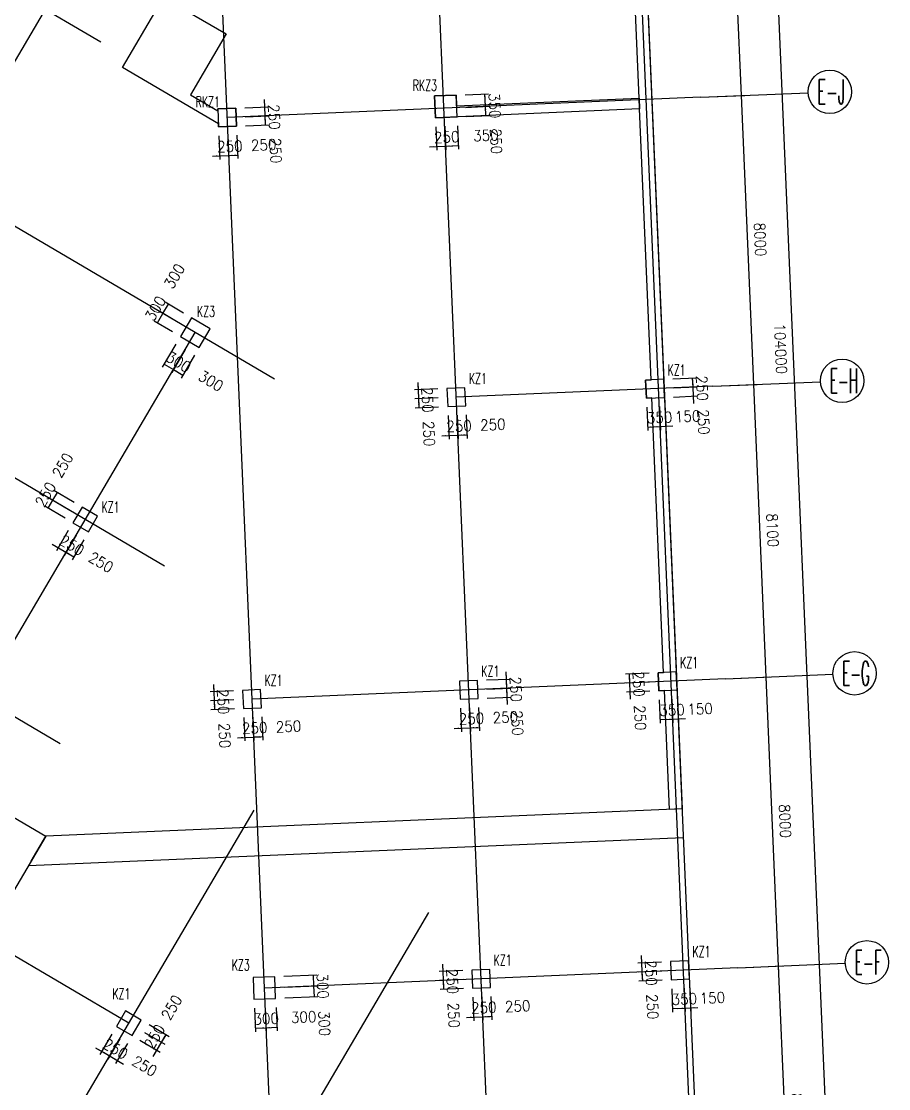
# Model space of a CAD drawing. Extents: x 387171 to 699106, y 11966 to 245688.
# Drawn here: x 643018 to 666996, y 117305 to 146827 of the extents above; entities that cross this region are included whole.
import ezdxf

# ---------------------------------------------------------------- set-up
doc = ezdxf.new("R2010")
doc.units = 0
doc.header["$LTSCALE"] = 100
doc.header["$MEASUREMENT"] = 0
for name, color, linetype in [('COLU', 7, 'Continuous'), ('DIM', 3, 'Continuous'), ('DOTE', 253, 'Continuous'), ('L-AXIS', 3, 'Continuous'), ('NUM', 7, 'Continuous')]:
    doc.layers.add(name, color=color, linetype=linetype)
doc.styles.get("Standard").update_dxf_attribs({"font": 'standard'})
doc.dimstyles.get("Standard").update_dxf_attribs({"dimtxt": 300, "dimasz": 100, "dimexe": 100, "dimexo": 250, "dimgap": 100, "dimtad": 0, "dimtoh": 1, "dimdec": 0, "dimdsep": 46, "dimcen": 0.09, "dimclrt": 7, "dimadec": 0, "dimazin": 0, "dimtfac": 1, "dimtdec": 4, "dimtofl": 0, "dimtmove": 0, "dimatfit": 3, "dimfxl": 1, "dimtolj": 1, "dimtzin": 0, "dimarcsym": 0})

# ---------------------------------------------------------------- blocks, each defined once
blk = doc.blocks.new('*D4546')
at = {"layer": 'L-AXIS', "color": 0, "linetype": 'ByBlock', "lineweight": -2}
for p, q in [((660161, 188896), (662275, 188986)), ((666609, 85077), (662175, 188982)), ((664596, 84991), (666709, 85081))]:
    blk.add_line(p, q, dxfattribs=at)
for points in [[(662175, 188982), (662196, 188883), (662162, 188881)], [(666609, 85077), (666589, 85176), (666622, 85177)]]:
    blk.add_solid(points, dxfattribs=at)
at = {"layer": 'L-AXIS', "color": 7, "linetype": 'Continuous', "lineweight": -2, "insert": (664010, 137770), "char_height": 300, "width": 1121.67, "attachment_point": 5, "rotation": 272.444}
blk.add_mtext('104000', dxfattribs=at)
blk = doc.blocks.new('*D86')
at = {"layer": 'L-AXIS', "color": 0, "linetype": 'ByBlock', "lineweight": -2}
for p, q in [((662046, 144736), (663024, 144778)), ((663265, 136781), (662924, 144774)), ((662387, 136743), (663365, 136785))]:
    blk.add_line(p, q, dxfattribs=at)
for points in [[(662924, 144774), (662945, 144674), (662911, 144673)], [(663265, 136781), (663244, 136880), (663277, 136882)]]:
    blk.add_solid(points, dxfattribs=at)
at = {"layer": 'L-AXIS', "color": 7, "linetype": 'Continuous', "lineweight": -2, "insert": (663444, 140792), "char_height": 300, "width": 780, "attachment_point": 5, "rotation": 272.444}
blk.add_mtext('8000', dxfattribs=at)
blk = doc.blocks.new('_AXISO')
blk.add_circle((0, 0), 0.5)
blk = doc.blocks.new('*D4004')
at = {"layer": 'L-AXIS', "color": 0, "linetype": 'ByBlock', "lineweight": -2}
for p, q in [((662732, 128651), (663710, 128693)), ((663952, 120696), (663610, 128688)), ((663073, 120658), (664051, 120700))]:
    blk.add_line(p, q, dxfattribs=at)
for points in [[(663610, 128688), (663631, 128589), (663598, 128588)], [(663952, 120696), (663931, 120795), (663964, 120796)]]:
    blk.add_solid(points, dxfattribs=at)
at = {"layer": 'L-AXIS', "color": 7, "linetype": 'Continuous', "lineweight": -2, "insert": (664131, 124707), "char_height": 300, "width": 780, "attachment_point": 5, "rotation": 272.444}
blk.add_mtext('8000', dxfattribs=at)
blk = doc.blocks.new('*D3080')
at = {"layer": 'L-AXIS', "color": 0, "linetype": 'ByBlock', "lineweight": -2}
for p, q in [((663073, 120658), (664051, 120700)), ((664293, 112703), (663952, 120696)), ((663415, 112665), (664393, 112707))]:
    blk.add_line(p, q, dxfattribs=at)
for points in [[(663952, 120696), (663972, 120596), (663939, 120595)], [(664293, 112703), (664272, 112802), (664305, 112804)]]:
    blk.add_solid(points, dxfattribs=at)
at = {"layer": 'L-AXIS', "color": 7, "linetype": 'Continuous', "lineweight": -2, "insert": (664472, 116714), "char_height": 300, "width": 780, "attachment_point": 5, "rotation": 272.444}
blk.add_mtext('8000', dxfattribs=at)
blk = doc.blocks.new('*D2912')
at = {"layer": 'L-AXIS', "color": 0, "linetype": 'ByBlock', "lineweight": -2}
for p, q in [((662387, 136743), (663365, 136785)), ((663610, 128688), (663265, 136781)), ((662732, 128651), (663710, 128693))]:
    blk.add_line(p, q, dxfattribs=at)
for points in [[(663265, 136781), (663286, 136682), (663253, 136680)], [(663610, 128688), (663589, 128788), (663623, 128789)]]:
    blk.add_solid(points, dxfattribs=at)
at = {"layer": 'L-AXIS', "color": 7, "linetype": 'Continuous', "lineweight": -2, "insert": (663787, 132750), "char_height": 300, "width": 775, "attachment_point": 5, "rotation": 272.444}
blk.add_mtext('8100', dxfattribs=at)
blk = doc.blocks.new('*D443')
at = {"layer": 'L-AXIS', "color": 0, "linetype": 'ByBlock', "lineweight": -2}
for p, q in [((661700, 152829), (662678, 152871)), ((662924, 144774), (662578, 152866)), ((662046, 144736), (663024, 144778))]:
    blk.add_line(p, q, dxfattribs=at)
for points in [[(662578, 152866), (662599, 152767), (662566, 152766)], [(662924, 144774), (662903, 144873), (662936, 144874)]]:
    blk.add_solid(points, dxfattribs=at)
at = {"layer": 'L-AXIS', "color": 7, "linetype": 'Continuous', "lineweight": -2, "insert": (663101, 148835), "char_height": 300, "width": 775, "attachment_point": 5, "rotation": 272.444}
blk.add_mtext('8100', dxfattribs=at)
blk = doc.blocks.new('*D3677')
at = {"layer": 'DIM', "color": 0, "linetype": 'ByBlock', "lineweight": -2}
for p, q in [((648479, 143657), (648507, 143007)), ((648729, 143667), (648757, 143018)), ((648303, 143099), (648952, 143126))]:
    blk.add_line(p, q, dxfattribs=at)
for points in [[(648503, 143107), (648404, 143086), (648402, 143120)], [(648753, 143118), (648852, 143139), (648853, 143106)]]:
    blk.add_solid(points, dxfattribs=at)
at = {"layer": 'DIM', "color": 7, "linetype": 'Continuous', "lineweight": -2, "insert": (648782, 143369), "char_height": 300, "width": 566.67, "attachment_point": 5, "rotation": 2.444}
blk.add_mtext('250', dxfattribs=at)
blk = doc.blocks.new('*D3412')
at = {"layer": 'DIM', "color": 0, "linetype": 'ByBlock', "lineweight": -2}
for p, q in [((648729, 143667), (648757, 143018)), ((648979, 143678), (649007, 143029)), ((648753, 143118), (649002, 143129))]:
    blk.add_line(p, q, dxfattribs=at)
for points in [[(648753, 143118), (648852, 143139), (648853, 143106)], [(649002, 143129), (648903, 143108), (648902, 143141)]]:
    blk.add_solid(points, dxfattribs=at)
at = {"layer": 'DIM', "color": 7, "linetype": 'Continuous', "lineweight": -2, "insert": (649717, 143409), "char_height": 300, "width": 566.67, "attachment_point": 5, "rotation": 2.444}
blk.add_mtext('250', dxfattribs=at)
blk = doc.blocks.new('*D4197')
at = {"layer": 'DIM', "color": 0, "linetype": 'ByBlock', "lineweight": -2}
for p, q in [((649207, 144188), (649857, 144216)), ((649768, 143962), (649757, 144212)), ((649218, 143938), (649867, 143966))]:
    blk.add_line(p, q, dxfattribs=at)
for points in [[(649757, 144212), (649778, 144113), (649745, 144111)], [(649768, 143962), (649747, 144061), (649780, 144063)]]:
    blk.add_solid(points, dxfattribs=at)
at = {"layer": 'DIM', "color": 7, "linetype": 'Continuous', "lineweight": -2, "insert": (650048, 143247), "char_height": 300, "width": 566.67, "attachment_point": 5, "rotation": 272.444}
blk.add_mtext('250', dxfattribs=at)
blk = doc.blocks.new('*D3801')
at = {"layer": 'DIM', "color": 0, "linetype": 'ByBlock', "lineweight": -2}
for p, q in [((649765, 144012), (649738, 144661)), ((649197, 144438), (649846, 144466)), ((649207, 144188), (649857, 144216))]:
    blk.add_line(p, q, dxfattribs=at)
for points in [[(649746, 144461), (649725, 144561), (649759, 144562)], [(649757, 144212), (649778, 144113), (649745, 144111)]]:
    blk.add_solid(points, dxfattribs=at)
at = {"layer": 'DIM', "color": 7, "linetype": 'Continuous', "lineweight": -2, "insert": (650008, 144182), "char_height": 300, "width": 566.67, "attachment_point": 5, "rotation": 272.444}
blk.add_mtext('250', dxfattribs=at)
blk = doc.blocks.new('*D392')
at = {"layer": 'DIM', "color": 0, "linetype": 'ByBlock', "lineweight": -2}
for p, q in [((648326, 128486), (648354, 127837)), ((648884, 128310), (648235, 128282)), ((648895, 128060), (648245, 128033))]:
    blk.add_line(p, q, dxfattribs=at)
for points in [[(648335, 128287), (648314, 128386), (648347, 128387)], [(648345, 128037), (648366, 127938), (648333, 127936)]]:
    blk.add_solid(points, dxfattribs=at)
at = {"layer": 'DIM', "color": 7, "linetype": 'Continuous', "lineweight": -2, "insert": (648597, 128007), "char_height": 300, "width": 566.67, "attachment_point": 5, "rotation": 272.444}
blk.add_mtext('250', dxfattribs=at)
blk = doc.blocks.new('*D1298')
at = {"layer": 'DIM', "color": 0, "linetype": 'ByBlock', "lineweight": -2}
for p, q in [((648895, 128060), (648245, 128033)), ((648345, 128037), (648356, 127787)), ((648906, 127810), (648256, 127783))]:
    blk.add_line(p, q, dxfattribs=at)
for points in [[(648345, 128037), (648366, 127938), (648333, 127936)], [(648356, 127787), (648335, 127886), (648368, 127888)]]:
    blk.add_solid(points, dxfattribs=at)
at = {"layer": 'DIM', "color": 7, "linetype": 'Continuous', "lineweight": -2, "insert": (648637, 127072), "char_height": 300, "width": 566.67, "attachment_point": 5, "rotation": 272.444}
blk.add_mtext('250', dxfattribs=at)
blk = doc.blocks.new('*D901')
at = {"layer": 'DIM', "color": 0, "linetype": 'ByBlock', "lineweight": -2}
for p, q in [((649166, 127571), (649194, 126922)), ((649416, 127582), (649443, 126933)), ((648990, 127013), (649639, 127041))]:
    blk.add_line(p, q, dxfattribs=at)
for points in [[(649189, 127022), (649090, 127001), (649089, 127034)], [(649439, 127033), (649538, 127053), (649540, 127020)]]:
    blk.add_solid(points, dxfattribs=at)
at = {"layer": 'DIM', "color": 7, "linetype": 'Continuous', "lineweight": -2, "insert": (649469, 127284), "char_height": 300, "width": 566.67, "attachment_point": 5, "rotation": 2.444}
blk.add_mtext('250', dxfattribs=at)
blk = doc.blocks.new('*D1686')
at = {"layer": 'DIM', "color": 0, "linetype": 'ByBlock', "lineweight": -2}
for p, q in [((649416, 127582), (649443, 126933)), ((649665, 127593), (649693, 126943)), ((649439, 127033), (649689, 127043))]:
    blk.add_line(p, q, dxfattribs=at)
for points in [[(649439, 127033), (649538, 127053), (649540, 127020)], [(649689, 127043), (649590, 127022), (649588, 127056)]]:
    blk.add_solid(points, dxfattribs=at)
at = {"layer": 'DIM', "color": 7, "linetype": 'Continuous', "lineweight": -2, "insert": (650404, 127324), "char_height": 300, "width": 566.67, "attachment_point": 5, "rotation": 2.444}
blk.add_mtext('250', dxfattribs=at)
blk = doc.blocks.new('*D4201')
at = {"layer": 'DIM', "color": 0, "linetype": 'ByBlock', "lineweight": -2}
for p, q in [((645520, 118811), (645191, 118250)), ((645736, 118684), (645406, 118123)), ((645069, 118438), (645629, 118108))]:
    blk.add_line(p, q, dxfattribs=at)
for points in [[(645242, 118336), (645147, 118373), (645164, 118401)], [(645457, 118210), (645552, 118173), (645535, 118145)]]:
    blk.add_solid(points, dxfattribs=at)
at = {"layer": 'DIM', "color": 7, "linetype": 'Continuous', "lineweight": -2, "insert": (645618, 118405), "char_height": 300, "width": 566.67, "attachment_point": 5, "rotation": 329.5454}
blk.add_mtext('250', dxfattribs=at)
blk = doc.blocks.new('*D3953')
at = {"layer": 'DIM', "color": 0, "linetype": 'ByBlock', "lineweight": -2}
for p, q in [((645736, 118684), (645406, 118123)), ((645951, 118557), (645622, 117997)), ((645285, 118311), (645845, 117982))]:
    blk.add_line(p, q, dxfattribs=at)
for points in [[(645457, 118210), (645362, 118246), (645379, 118275)], [(645673, 118083), (645767, 118047), (645750, 118018)]]:
    blk.add_solid(points, dxfattribs=at)
at = {"layer": 'DIM', "color": 7, "linetype": 'Continuous', "lineweight": -2, "insert": (646425, 117930), "char_height": 300, "width": 566.67, "attachment_point": 5, "rotation": 329.5454}
blk.add_mtext('250', dxfattribs=at)
blk = doc.blocks.new('*D54')
at = {"layer": 'DIM', "color": 0, "linetype": 'ByBlock', "lineweight": -2}
for p, q in [((646420, 118861), (646981, 118532)), ((646666, 118195), (646996, 118755)), ((646294, 118646), (646854, 118316))]:
    blk.add_line(p, q, dxfattribs=at)
for points in [[(646894, 118583), (646931, 118677), (646959, 118660)], [(646768, 118367), (646731, 118272), (646703, 118289)]]:
    blk.add_solid(points, dxfattribs=at)
at = {"layer": 'DIM', "color": 7, "linetype": 'Continuous', "lineweight": -2, "insert": (646699, 118744), "char_height": 300, "width": 566.67, "attachment_point": 5, "rotation": 59.5454}
blk.add_mtext('250', dxfattribs=at)
blk = doc.blocks.new('*D4467')
at = {"layer": 'DIM', "color": 0, "linetype": 'ByBlock', "lineweight": -2}
for p, q in [((646547, 119077), (647107, 118747)), ((646420, 118861), (646981, 118532)), ((646894, 118583), (647021, 118798))]:
    blk.add_line(p, q, dxfattribs=at)
for points in [[(646894, 118583), (646931, 118677), (646959, 118660)], [(647021, 118798), (646985, 118703), (646956, 118720)]]:
    blk.add_solid(points, dxfattribs=at)
at = {"layer": 'DIM', "color": 7, "linetype": 'Continuous', "lineweight": -2, "insert": (647174, 119551), "char_height": 300, "width": 566.67, "attachment_point": 5, "rotation": 59.5454}
blk.add_mtext('250', dxfattribs=at)
blk = doc.blocks.new('*D1573')
at = {"layer": 'DIM', "color": 0, "linetype": 'ByBlock', "lineweight": -2}
for p, q in [((644007, 133795), (643880, 133580)), ((644481, 133516), (643920, 133846)), ((644354, 133301), (643794, 133630))]:
    blk.add_line(p, q, dxfattribs=at)
for points in [[(644007, 133795), (643970, 133701), (643942, 133717)], [(643880, 133580), (643916, 133674), (643945, 133657)]]:
    blk.add_solid(points, dxfattribs=at)
at = {"layer": 'DIM', "color": 7, "linetype": 'Continuous', "lineweight": -2, "insert": (644159, 134548), "char_height": 300, "width": 566.67, "attachment_point": 5, "rotation": 59.5454}
blk.add_mtext('250', dxfattribs=at)
blk = doc.blocks.new('*D1316')
at = {"layer": 'DIM', "color": 0, "linetype": 'ByBlock', "lineweight": -2}
for p, q in [((643880, 133580), (643753, 133364)), ((644354, 133301), (643794, 133630)), ((644227, 133085), (643667, 133415))]:
    blk.add_line(p, q, dxfattribs=at)
for points in [[(643753, 133364), (643789, 133459), (643818, 133442)], [(643880, 133580), (643844, 133485), (643815, 133502)]]:
    blk.add_solid(points, dxfattribs=at)
at = {"layer": 'DIM', "color": 7, "linetype": 'Continuous', "lineweight": -2, "insert": (643685, 133741), "char_height": 300, "width": 566.67, "attachment_point": 5, "rotation": 59.5454}
blk.add_mtext('250', dxfattribs=at)
blk = doc.blocks.new('*D2101')
at = {"layer": 'DIM', "color": 0, "linetype": 'ByBlock', "lineweight": -2}
for p, q in [((644316, 132743), (643987, 132183)), ((644532, 132616), (644202, 132056)), ((643865, 132370), (644425, 132041))]:
    blk.add_line(p, q, dxfattribs=at)
for points in [[(644037, 132269), (643943, 132305), (643960, 132334)], [(644253, 132142), (644347, 132106), (644331, 132077)]]:
    blk.add_solid(points, dxfattribs=at)
at = {"layer": 'DIM', "color": 7, "linetype": 'Continuous', "lineweight": -2, "insert": (644414, 132337), "char_height": 300, "width": 566.67, "attachment_point": 5, "rotation": 329.5454}
blk.add_mtext('250', dxfattribs=at)
blk = doc.blocks.new('*D1699')
at = {"layer": 'DIM', "color": 0, "linetype": 'ByBlock', "lineweight": -2}
for p, q in [((644532, 132616), (644202, 132056)), ((644747, 132490), (644418, 131929)), ((644253, 132142), (644468, 132016))]:
    blk.add_line(p, q, dxfattribs=at)
for points in [[(644253, 132142), (644347, 132106), (644331, 132077)], [(644468, 132016), (644374, 132052), (644391, 132081)]]:
    blk.add_solid(points, dxfattribs=at)
at = {"layer": 'DIM', "color": 7, "linetype": 'Continuous', "lineweight": -2, "insert": (645221, 131863), "char_height": 300, "width": 566.67, "attachment_point": 5, "rotation": 329.5454}
blk.add_mtext('250', dxfattribs=at)
blk = doc.blocks.new('*D3871')
at = {"layer": 'DIM', "color": 0, "linetype": 'ByBlock', "lineweight": -2}
for p, q in [((654474, 143913), (654502, 143263)), ((654724, 143923), (654751, 143274)), ((654298, 143355), (654947, 143382))]:
    blk.add_line(p, q, dxfattribs=at)
for points in [[(654497, 143363), (654398, 143342), (654397, 143375)], [(654747, 143374), (654846, 143395), (654848, 143361)]]:
    blk.add_solid(points, dxfattribs=at)
at = {"layer": 'DIM', "color": 7, "linetype": 'Continuous', "lineweight": -2, "insert": (654777, 143625), "char_height": 300, "width": 566.67, "attachment_point": 5, "rotation": 2.444}
blk.add_mtext('250', dxfattribs=at)
blk = doc.blocks.new('*D3616')
at = {"layer": 'DIM', "color": 0, "linetype": 'ByBlock', "lineweight": -2}
for p, q in [((654724, 143923), (654751, 143274)), ((655073, 143938), (655101, 143289)), ((654747, 143374), (655097, 143389))]:
    blk.add_line(p, q, dxfattribs=at)
for points in [[(654747, 143374), (654846, 143395), (654848, 143361)], [(655097, 143389), (654998, 143368), (654996, 143401)]]:
    blk.add_solid(points, dxfattribs=at)
at = {"layer": 'DIM', "color": 7, "linetype": 'Continuous', "lineweight": -2, "insert": (655862, 143672), "char_height": 300, "width": 566.67, "attachment_point": 5, "rotation": 2.444}
blk.add_mtext('350', dxfattribs=at)
blk = doc.blocks.new('*D4377')
at = {"layer": 'DIM', "color": 0, "linetype": 'ByBlock', "lineweight": -2}
for p, q in [((655302, 144448), (655951, 144476)), ((655862, 144222), (655851, 144472)), ((655313, 144199), (655962, 144226))]:
    blk.add_line(p, q, dxfattribs=at)
for points in [[(655851, 144472), (655872, 144373), (655839, 144371)], [(655862, 144222), (655841, 144321), (655874, 144323)]]:
    blk.add_solid(points, dxfattribs=at)
at = {"layer": 'DIM', "color": 7, "linetype": 'Continuous', "lineweight": -2, "insert": (656143, 143507), "char_height": 300, "width": 566.67, "attachment_point": 5, "rotation": 272.444}
blk.add_mtext('250', dxfattribs=at)
blk = doc.blocks.new('*D4000')
at = {"layer": 'DIM', "color": 0, "linetype": 'ByBlock', "lineweight": -2}
for p, q in [((655287, 144798), (655936, 144826)), ((655851, 144472), (655836, 144822)), ((655302, 144448), (655951, 144476))]:
    blk.add_line(p, q, dxfattribs=at)
for points in [[(655836, 144822), (655857, 144722), (655824, 144721)], [(655851, 144472), (655830, 144571), (655864, 144572)]]:
    blk.add_solid(points, dxfattribs=at)
at = {"layer": 'DIM', "color": 7, "linetype": 'Continuous', "lineweight": -2, "insert": (656101, 144492), "char_height": 300, "width": 566.67, "attachment_point": 5, "rotation": 272.444}
blk.add_mtext('350', dxfattribs=at)
blk = doc.blocks.new('*D260')
at = {"layer": 'DIM', "color": 0, "linetype": 'ByBlock', "lineweight": -2}
for p, q in [((660310, 136154), (660338, 135505)), ((660660, 136169), (660687, 135520)), ((660334, 135605), (660683, 135620))]:
    blk.add_line(p, q, dxfattribs=at)
for points in [[(660334, 135605), (660433, 135626), (660434, 135593)], [(660683, 135620), (660584, 135599), (660583, 135632)]]:
    blk.add_solid(points, dxfattribs=at)
at = {"layer": 'DIM', "color": 7, "linetype": 'Continuous', "lineweight": -2, "insert": (660663, 135869), "char_height": 300, "width": 566.67, "attachment_point": 5, "rotation": 2.444}
blk.add_mtext('350', dxfattribs=at)
blk = doc.blocks.new('*D436')
at = {"layer": 'DIM', "color": 0, "linetype": 'ByBlock', "lineweight": -2}
for p, q in [((660660, 136169), (660687, 135520)), ((660810, 136176), (660837, 135526)), ((660483, 135611), (661033, 135635))]:
    blk.add_line(p, q, dxfattribs=at)
for points in [[(660683, 135620), (660584, 135599), (660583, 135632)], [(660833, 135626), (660932, 135647), (660934, 135614)]]:
    blk.add_solid(points, dxfattribs=at)
at = {"layer": 'DIM', "color": 7, "linetype": 'Continuous', "lineweight": -2, "insert": (661437, 135902), "char_height": 300, "width": 476.67, "attachment_point": 5, "rotation": 2.444}
blk.add_mtext('150', dxfattribs=at)
blk = doc.blocks.new('*D592')
at = {"layer": 'DIM', "color": 0, "linetype": 'ByBlock', "lineweight": -2}
for p, q in [((661038, 136686), (661687, 136714)), ((661607, 136260), (661579, 136909)), ((661049, 136436), (661698, 136464))]:
    blk.add_line(p, q, dxfattribs=at)
for points in [[(661588, 136709), (661567, 136809), (661600, 136810)], [(661598, 136460), (661619, 136360), (661586, 136359)]]:
    blk.add_solid(points, dxfattribs=at)
at = {"layer": 'DIM', "color": 7, "linetype": 'Continuous', "lineweight": -2, "insert": (661879, 135745), "char_height": 300, "width": 566.67, "attachment_point": 5, "rotation": 272.444}
blk.add_mtext('250', dxfattribs=at)
blk = doc.blocks.new('*D355')
at = {"layer": 'DIM', "color": 0, "linetype": 'ByBlock', "lineweight": -2}
for p, q in [((661027, 136936), (661677, 136963)), ((661038, 136686), (661687, 136714)), ((661588, 136709), (661577, 136959))]:
    blk.add_line(p, q, dxfattribs=at)
for points in [[(661577, 136959), (661598, 136860), (661565, 136859)], [(661588, 136709), (661567, 136809), (661600, 136810)]]:
    blk.add_solid(points, dxfattribs=at)
at = {"layer": 'DIM', "color": 7, "linetype": 'Continuous', "lineweight": -2, "insert": (661839, 136680), "char_height": 300, "width": 566.67, "attachment_point": 5, "rotation": 272.444}
blk.add_mtext('250', dxfattribs=at)
blk = doc.blocks.new('*D1116')
at = {"layer": 'DIM', "color": 0, "linetype": 'ByBlock', "lineweight": -2}
for p, q in [((653975, 136835), (654003, 136185)), ((654533, 136659), (653884, 136631)), ((654544, 136409), (653895, 136381))]:
    blk.add_line(p, q, dxfattribs=at)
for points in [[(653984, 136635), (653963, 136734), (653996, 136736)], [(653994, 136385), (654015, 136286), (653982, 136285)]]:
    blk.add_solid(points, dxfattribs=at)
at = {"layer": 'DIM', "color": 7, "linetype": 'Continuous', "lineweight": -2, "insert": (654246, 136356), "char_height": 300, "width": 566.67, "attachment_point": 5, "rotation": 272.444}
blk.add_mtext('250', dxfattribs=at)
blk = doc.blocks.new('*D721')
at = {"layer": 'DIM', "color": 0, "linetype": 'ByBlock', "lineweight": -2}
for p, q in [((654544, 136409), (653895, 136381)), ((654555, 136159), (653905, 136131)), ((653994, 136385), (654005, 136136))]:
    blk.add_line(p, q, dxfattribs=at)
for points in [[(653994, 136385), (654015, 136286), (653982, 136285)], [(654005, 136136), (653984, 136235), (654018, 136236)]]:
    blk.add_solid(points, dxfattribs=at)
at = {"layer": 'DIM', "color": 7, "linetype": 'Continuous', "lineweight": -2, "insert": (654286, 135420), "char_height": 300, "width": 566.67, "attachment_point": 5, "rotation": 272.444}
blk.add_mtext('250', dxfattribs=at)
blk = doc.blocks.new('*D1652')
at = {"layer": 'DIM', "color": 0, "linetype": 'ByBlock', "lineweight": -2}
for p, q in [((654815, 135920), (654843, 135270)), ((655065, 135931), (655093, 135281)), ((654639, 135362), (655288, 135390))]:
    blk.add_line(p, q, dxfattribs=at)
for points in [[(654839, 135370), (654739, 135349), (654738, 135383)], [(655088, 135381), (655188, 135402), (655189, 135369)]]:
    blk.add_solid(points, dxfattribs=at)
at = {"layer": 'DIM', "color": 7, "linetype": 'Continuous', "lineweight": -2, "insert": (655118, 135633), "char_height": 300, "width": 566.67, "attachment_point": 5, "rotation": 2.444}
blk.add_mtext('250', dxfattribs=at)
blk = doc.blocks.new('*D1248')
at = {"layer": 'DIM', "color": 0, "linetype": 'ByBlock', "lineweight": -2}
for p, q in [((655065, 135931), (655093, 135281)), ((655315, 135941), (655342, 135292)), ((655088, 135381), (655338, 135392))]:
    blk.add_line(p, q, dxfattribs=at)
for points in [[(655088, 135381), (655188, 135402), (655189, 135369)], [(655338, 135392), (655239, 135371), (655237, 135404)]]:
    blk.add_solid(points, dxfattribs=at)
at = {"layer": 'DIM', "color": 7, "linetype": 'Continuous', "lineweight": -2, "insert": (656053, 135672), "char_height": 300, "width": 566.67, "attachment_point": 5, "rotation": 2.444}
blk.add_mtext('250', dxfattribs=at)
blk = doc.blocks.new('*D2180')
at = {"layer": 'DIM', "color": 0, "linetype": 'ByBlock', "lineweight": -2}
for p, q in [((660374, 128800), (659724, 128773)), ((659824, 128777), (659835, 128527)), ((660384, 128551), (659735, 128523))]:
    blk.add_line(p, q, dxfattribs=at)
for points in [[(659824, 128777), (659845, 128678), (659812, 128676)], [(659835, 128527), (659814, 128626), (659847, 128628)]]:
    blk.add_solid(points, dxfattribs=at)
at = {"layer": 'DIM', "color": 7, "linetype": 'Continuous', "lineweight": -2, "insert": (660086, 128498), "char_height": 300, "width": 566.67, "attachment_point": 5, "rotation": 272.444}
blk.add_mtext('250', dxfattribs=at)
blk = doc.blocks.new('*D2381')
at = {"layer": 'DIM', "color": 0, "linetype": 'ByBlock', "lineweight": -2}
for p, q in [((659826, 128727), (659854, 128078)), ((660384, 128551), (659735, 128523)), ((660395, 128301), (659746, 128273))]:
    blk.add_line(p, q, dxfattribs=at)
for points in [[(659835, 128527), (659814, 128626), (659847, 128628)], [(659846, 128277), (659866, 128178), (659833, 128177)]]:
    blk.add_solid(points, dxfattribs=at)
at = {"layer": 'DIM', "color": 7, "linetype": 'Continuous', "lineweight": -2, "insert": (660126, 127562), "char_height": 300, "width": 566.67, "attachment_point": 5, "rotation": 272.444}
blk.add_mtext('250', dxfattribs=at)
blk = doc.blocks.new('*D1995')
at = {"layer": 'DIM', "color": 0, "linetype": 'ByBlock', "lineweight": -2}
for p, q in [((660655, 128062), (660683, 127412)), ((661005, 128077), (661033, 127427)), ((660679, 127512), (661029, 127527))]:
    blk.add_line(p, q, dxfattribs=at)
for points in [[(660679, 127512), (660778, 127533), (660780, 127500)], [(661029, 127527), (660929, 127506), (660928, 127540)]]:
    blk.add_solid(points, dxfattribs=at)
at = {"layer": 'DIM', "color": 7, "linetype": 'Continuous', "lineweight": -2, "insert": (661008, 127777), "char_height": 300, "width": 566.67, "attachment_point": 5, "rotation": 2.444}
blk.add_mtext('350', dxfattribs=at)
blk = doc.blocks.new('*D2907')
at = {"layer": 'DIM', "color": 0, "linetype": 'ByBlock', "lineweight": -2}
for p, q in [((661005, 128077), (661033, 127427)), ((661155, 128083), (661183, 127434)), ((660829, 127519), (661378, 127542))]:
    blk.add_line(p, q, dxfattribs=at)
for points in [[(661029, 127527), (660929, 127506), (660928, 127540)], [(661178, 127534), (661278, 127554), (661279, 127521)]]:
    blk.add_solid(points, dxfattribs=at)
at = {"layer": 'DIM', "color": 7, "linetype": 'Continuous', "lineweight": -2, "insert": (661783, 127810), "char_height": 300, "width": 476.67, "attachment_point": 5, "rotation": 2.444}
blk.add_mtext('150', dxfattribs=at)
blk = doc.blocks.new('*D2509')
at = {"layer": 'DIM', "color": 0, "linetype": 'ByBlock', "lineweight": -2}
for p, q in [((655410, 127838), (655438, 127188)), ((655160, 127827), (655188, 127178)), ((654984, 127269), (655634, 127297))]:
    blk.add_line(p, q, dxfattribs=at)
for points in [[(655184, 127278), (655085, 127257), (655083, 127290)], [(655434, 127288), (655533, 127309), (655534, 127276)]]:
    blk.add_solid(points, dxfattribs=at)
at = {"layer": 'DIM', "color": 7, "linetype": 'Continuous', "lineweight": -2, "insert": (655463, 127540), "char_height": 300, "width": 566.67, "attachment_point": 5, "rotation": 2.444}
blk.add_mtext('250', dxfattribs=at)
blk = doc.blocks.new('*D3284')
at = {"layer": 'DIM', "color": 0, "linetype": 'ByBlock', "lineweight": -2}
for p, q in [((655410, 127838), (655438, 127188)), ((655660, 127849), (655688, 127199)), ((655434, 127288), (655683, 127299))]:
    blk.add_line(p, q, dxfattribs=at)
for points in [[(655434, 127288), (655533, 127309), (655534, 127276)], [(655683, 127299), (655584, 127278), (655583, 127311)]]:
    blk.add_solid(points, dxfattribs=at)
at = {"layer": 'DIM', "color": 7, "linetype": 'Continuous', "lineweight": -2, "insert": (656399, 127580), "char_height": 300, "width": 566.67, "attachment_point": 5, "rotation": 2.444}
blk.add_mtext('250', dxfattribs=at)
blk = doc.blocks.new('*D3034')
at = {"layer": 'DIM', "color": 0, "linetype": 'ByBlock', "lineweight": -2}
for p, q in [((656457, 127933), (656429, 128582)), ((655888, 128359), (656538, 128386)), ((655899, 128109), (656549, 128137))]:
    blk.add_line(p, q, dxfattribs=at)
for points in [[(656438, 128382), (656417, 128481), (656450, 128483)], [(656449, 128132), (656470, 128033), (656436, 128032)]]:
    blk.add_solid(points, dxfattribs=at)
at = {"layer": 'DIM', "color": 7, "linetype": 'Continuous', "lineweight": -2, "insert": (656729, 127417), "char_height": 300, "width": 566.67, "attachment_point": 5, "rotation": 272.444}
blk.add_mtext('250', dxfattribs=at)
blk = doc.blocks.new('*D3241')
at = {"layer": 'DIM', "color": 0, "linetype": 'ByBlock', "lineweight": -2}
for p, q in [((656447, 128182), (656419, 128832)), ((655878, 128609), (656527, 128636)), ((655888, 128359), (656538, 128386))]:
    blk.add_line(p, q, dxfattribs=at)
for points in [[(656427, 128632), (656406, 128731), (656440, 128733)], [(656438, 128382), (656459, 128283), (656426, 128282)]]:
    blk.add_solid(points, dxfattribs=at)
at = {"layer": 'DIM', "color": 7, "linetype": 'Continuous', "lineweight": -2, "insert": (656689, 128353), "char_height": 300, "width": 566.67, "attachment_point": 5, "rotation": 272.444}
blk.add_mtext('250', dxfattribs=at)
blk = doc.blocks.new('*D4473')
at = {"layer": 'DIM', "color": 0, "linetype": 'ByBlock', "lineweight": -2}
for p, q in [((660715, 120808), (660065, 120780)), ((660157, 120984), (660185, 120335)), ((660726, 120558), (660076, 120530))]:
    blk.add_line(p, q, dxfattribs=at)
for points in [[(660165, 120784), (660144, 120883), (660178, 120885)], [(660176, 120534), (660197, 120435), (660164, 120434)]]:
    blk.add_solid(points, dxfattribs=at)
at = {"layer": 'DIM', "color": 7, "linetype": 'Continuous', "lineweight": -2, "insert": (660428, 120505), "char_height": 300, "width": 566.67, "attachment_point": 5, "rotation": 272.444}
blk.add_mtext('250', dxfattribs=at)
blk = doc.blocks.new('*D4108')
at = {"layer": 'DIM', "color": 0, "linetype": 'ByBlock', "lineweight": -2}
for p, q in [((660726, 120558), (660076, 120530)), ((660176, 120534), (660187, 120285)), ((660736, 120308), (660087, 120280))]:
    blk.add_line(p, q, dxfattribs=at)
for points in [[(660176, 120534), (660197, 120435), (660164, 120434)], [(660187, 120285), (660166, 120384), (660199, 120385)]]:
    blk.add_solid(points, dxfattribs=at)
at = {"layer": 'DIM', "color": 7, "linetype": 'Continuous', "lineweight": -2, "insert": (660467, 119570), "char_height": 300, "width": 566.67, "attachment_point": 5, "rotation": 272.444}
blk.add_mtext('250', dxfattribs=at)
blk = doc.blocks.new('*D203')
at = {"layer": 'DIM', "color": 0, "linetype": 'ByBlock', "lineweight": -2}
for p, q in [((660997, 120069), (661024, 119420)), ((661346, 120084), (661374, 119435)), ((661020, 119520), (661370, 119534))]:
    blk.add_line(p, q, dxfattribs=at)
for points in [[(661020, 119520), (661119, 119540), (661121, 119507)], [(661370, 119534), (661271, 119514), (661269, 119547)]]:
    blk.add_solid(points, dxfattribs=at)
at = {"layer": 'DIM', "color": 7, "linetype": 'Continuous', "lineweight": -2, "insert": (661349, 119784), "char_height": 300, "width": 566.67, "attachment_point": 5, "rotation": 2.444}
blk.add_mtext('350', dxfattribs=at)
blk = doc.blocks.new('*D4608')
at = {"layer": 'DIM', "color": 0, "linetype": 'ByBlock', "lineweight": -2}
for p, q in [((661346, 120084), (661374, 119435)), ((661496, 120090), (661524, 119441)), ((661170, 119526), (661719, 119549))]:
    blk.add_line(p, q, dxfattribs=at)
for points in [[(661370, 119534), (661271, 119514), (661269, 119547)], [(661520, 119541), (661619, 119562), (661620, 119528)]]:
    blk.add_solid(points, dxfattribs=at)
at = {"layer": 'DIM', "color": 7, "linetype": 'Continuous', "lineweight": -2, "insert": (662124, 119817), "char_height": 300, "width": 476.67, "attachment_point": 5, "rotation": 2.444}
blk.add_mtext('150', dxfattribs=at)
blk = doc.blocks.new('*D722')
at = {"layer": 'DIM', "color": 0, "linetype": 'ByBlock', "lineweight": -2}
for p, q in [((654662, 120750), (654690, 120100)), ((655220, 120573), (654570, 120545)), ((655231, 120323), (654581, 120296))]:
    blk.add_line(p, q, dxfattribs=at)
for points in [[(654670, 120550), (654649, 120649), (654683, 120650)], [(654681, 120300), (654702, 120201), (654669, 120199)]]:
    blk.add_solid(points, dxfattribs=at)
at = {"layer": 'DIM', "color": 7, "linetype": 'Continuous', "lineweight": -2, "insert": (654933, 120270), "char_height": 300, "width": 566.67, "attachment_point": 5, "rotation": 272.444}
blk.add_mtext('250', dxfattribs=at)
blk = doc.blocks.new('*D902')
at = {"layer": 'DIM', "color": 0, "linetype": 'ByBlock', "lineweight": -2}
for p, q in [((655231, 120323), (654581, 120296)), ((654681, 120300), (654692, 120050)), ((655241, 120074), (654592, 120046))]:
    blk.add_line(p, q, dxfattribs=at)
for points in [[(654681, 120300), (654702, 120201), (654669, 120199)], [(654692, 120050), (654671, 120149), (654704, 120151)]]:
    blk.add_solid(points, dxfattribs=at)
at = {"layer": 'DIM', "color": 7, "linetype": 'Continuous', "lineweight": -2, "insert": (654972, 119335), "char_height": 300, "width": 566.67, "attachment_point": 5, "rotation": 272.444}
blk.add_mtext('250', dxfattribs=at)
blk = doc.blocks.new('*D673')
at = {"layer": 'DIM', "color": 0, "linetype": 'ByBlock', "lineweight": -2}
for p, q in [((655502, 119835), (655529, 119185)), ((655751, 119845), (655779, 119196)), ((655325, 119276), (655975, 119304))]:
    blk.add_line(p, q, dxfattribs=at)
for points in [[(655525, 119285), (655426, 119264), (655424, 119297)], [(655775, 119296), (655874, 119317), (655875, 119283)]]:
    blk.add_solid(points, dxfattribs=at)
at = {"layer": 'DIM', "color": 7, "linetype": 'Continuous', "lineweight": -2, "insert": (655804, 119547), "char_height": 300, "width": 566.67, "attachment_point": 5, "rotation": 2.444}
blk.add_mtext('250', dxfattribs=at)
blk = doc.blocks.new('*D1449')
at = {"layer": 'DIM', "color": 0, "linetype": 'ByBlock', "lineweight": -2}
for p, q in [((655751, 119845), (655779, 119196)), ((656001, 119856), (656029, 119206)), ((655775, 119296), (656025, 119306))]:
    blk.add_line(p, q, dxfattribs=at)
for points in [[(655775, 119296), (655874, 119317), (655875, 119283)], [(656025, 119306), (655925, 119285), (655924, 119319)]]:
    blk.add_solid(points, dxfattribs=at)
at = {"layer": 'DIM', "color": 7, "linetype": 'Continuous', "lineweight": -2, "insert": (656740, 119587), "char_height": 300, "width": 566.67, "attachment_point": 5, "rotation": 2.444}
blk.add_mtext('250', dxfattribs=at)
blk = doc.blocks.new('*D2557')
at = {"layer": 'DIM', "color": 0, "linetype": 'ByBlock', "lineweight": -2}
for p, q in [((647289, 137898), (646915, 137262)), ((647547, 137746), (647174, 137110)), ((646966, 137348), (647224, 137196))]:
    blk.add_line(p, q, dxfattribs=at)
for points in [[(646966, 137348), (647060, 137312), (647044, 137283)], [(647224, 137196), (647130, 137233), (647147, 137261)]]:
    blk.add_solid(points, dxfattribs=at)
at = {"layer": 'DIM', "color": 7, "linetype": 'Continuous', "lineweight": -2, "insert": (647364, 137404), "char_height": 300, "width": 566.67, "attachment_point": 5, "rotation": 329.5454}
blk.add_mtext('300', dxfattribs=at)
blk = doc.blocks.new('*D3936')
at = {"layer": 'DIM', "color": 0, "linetype": 'ByBlock', "lineweight": -2}
for p, q in [((647547, 137746), (647174, 137110)), ((647806, 137594), (647432, 136958)), ((647224, 137196), (647483, 137044))]:
    blk.add_line(p, q, dxfattribs=at)
for points in [[(647224, 137196), (647319, 137160), (647302, 137131)], [(647483, 137044), (647388, 137081), (647405, 137109)]]:
    blk.add_solid(points, dxfattribs=at)
at = {"layer": 'DIM', "color": 7, "linetype": 'Continuous', "lineweight": -2, "insert": (648258, 136879), "char_height": 300, "width": 566.67, "attachment_point": 5, "rotation": 329.5454}
blk.add_mtext('300', dxfattribs=at)
blk = doc.blocks.new('*D3477')
at = {"layer": 'DIM', "color": 0, "linetype": 'ByBlock', "lineweight": -2}
for p, q in [((647352, 138498), (646845, 138797)), ((647200, 138240), (646693, 138538)), ((646779, 138487), (646931, 138746))]:
    blk.add_line(p, q, dxfattribs=at)
for points in [[(646779, 138487), (646816, 138582), (646844, 138565)], [(646931, 138746), (646895, 138651), (646866, 138668)]]:
    blk.add_solid(points, dxfattribs=at)
at = {"layer": 'DIM', "color": 7, "linetype": 'Continuous', "lineweight": -2, "insert": (646723, 138886), "char_height": 300, "width": 566.67, "attachment_point": 5, "rotation": 59.5454}
blk.add_mtext('300', dxfattribs=at)
blk = doc.blocks.new('*D3536')
at = {"layer": 'DIM', "color": 0, "linetype": 'ByBlock', "lineweight": -2}
for p, q in [((647504, 138757), (646997, 139055)), ((647352, 138498), (646845, 138797)), ((646931, 138746), (647083, 139004))]:
    blk.add_line(p, q, dxfattribs=at)
for points in [[(646931, 138746), (646968, 138840), (646996, 138824)], [(647083, 139004), (647047, 138910), (647018, 138927)]]:
    blk.add_solid(points, dxfattribs=at)
at = {"layer": 'DIM', "color": 7, "linetype": 'Continuous', "lineweight": -2, "insert": (647249, 139779), "char_height": 300, "width": 566.67, "attachment_point": 5, "rotation": 59.5454}
blk.add_mtext('300', dxfattribs=at)
blk = doc.blocks.new('*D3078')
at = {"layer": 'DIM', "color": 0, "linetype": 'ByBlock', "lineweight": -2}
for p, q in [((649459, 119527), (649487, 118878)), ((649759, 119539), (649787, 118890)), ((649483, 118977), (649782, 118990))]:
    blk.add_line(p, q, dxfattribs=at)
for points in [[(649483, 118977), (649582, 118998), (649583, 118965)], [(649782, 118990), (649683, 118969), (649682, 119003)]]:
    blk.add_solid(points, dxfattribs=at)
at = {"layer": 'DIM', "color": 7, "linetype": 'Continuous', "lineweight": -2, "insert": (649787, 119241), "char_height": 300, "width": 566.67, "attachment_point": 5, "rotation": 2.444}
blk.add_mtext('300', dxfattribs=at)
blk = doc.blocks.new('*D4460')
at = {"layer": 'DIM', "color": 0, "linetype": 'ByBlock', "lineweight": -2}
for p, q in [((649759, 119539), (649787, 118890)), ((650059, 119552), (650086, 118903)), ((649782, 118990), (650082, 119003))]:
    blk.add_line(p, q, dxfattribs=at)
for points in [[(649782, 118990), (649882, 119011), (649883, 118978)], [(650082, 119003), (649983, 118982), (649982, 119015)]]:
    blk.add_solid(points, dxfattribs=at)
at = {"layer": 'DIM', "color": 7, "linetype": 'Continuous', "lineweight": -2, "insert": (650822, 119285), "char_height": 300, "width": 566.67, "attachment_point": 5, "rotation": 2.444}
blk.add_mtext('300', dxfattribs=at)
blk = doc.blocks.new('*D3872')
at = {"layer": 'DIM', "color": 0, "linetype": 'ByBlock', "lineweight": -2}
for p, q in [((650272, 120412), (651186, 120451)), ((651086, 120447), (651099, 120147)), ((650285, 120112), (651199, 120151))]:
    blk.add_line(p, q, dxfattribs=at)
for points in [[(651086, 120447), (651107, 120348), (651074, 120346)], [(651099, 120147), (651078, 120246), (651111, 120248)]]:
    blk.add_solid(points, dxfattribs=at)
at = {"layer": 'DIM', "color": 7, "linetype": 'Continuous', "lineweight": -2, "insert": (651349, 120142), "char_height": 300, "width": 566.67, "attachment_point": 5, "rotation": 272.444}
blk.add_mtext('300', dxfattribs=at)
blk = doc.blocks.new('*D4091')
at = {"layer": 'DIM', "color": 0, "linetype": 'ByBlock', "lineweight": -2}
for p, q in [((650285, 120112), (651199, 120151)), ((651099, 120147), (651112, 119847)), ((650298, 119813), (651211, 119852))]:
    blk.add_line(p, q, dxfattribs=at)
for points in [[(651099, 120147), (651120, 120048), (651086, 120046)], [(651112, 119847), (651091, 119947), (651124, 119948)]]:
    blk.add_solid(points, dxfattribs=at)
at = {"layer": 'DIM', "color": 7, "linetype": 'Continuous', "lineweight": -2, "insert": (651393, 119107), "char_height": 300, "width": 566.67, "attachment_point": 5, "rotation": 272.444}
blk.add_mtext('300', dxfattribs=at)
blk = doc.blocks.new('后浇带现场')
at = {"color": 6, "lineweight": 30}
for points in [[(822057, 720830), (822057, 688625), (806955, 662940), (826695, 651333), (814807, 631115), (813104, 611911), (845975, 608996)], [(844284, 652084), (826695, 651333)], [(844318, 651285), (826212, 650512)], [(826290, 650644), (826695, 651333)]]:
    blk.add_lwpolyline(points, dxfattribs=at)

msp = doc.modelspace()

# ---------------------------------------------------------------- linework, layer by layer
at = {"color": 6, "lineweight": 30}
msp.add_lwpolyline([(476181.3, 232428.8), (494258.1, 233154.4), (494258.1, 231537.9), (540808.1, 231537.9), (540808.1, 232387.9), (590208.1, 232387.9), (590208.1, 232187.9), (593108.1, 232187.9), (593108.1, 230737.9), (608058.1, 230737.9), (608058.1, 231687.9), (648158.1, 231687.9), (648158.1, 230737.9), (657058.1, 230737.9), (657158.1, 196187.9), (658248.2, 196187.9), (663075.9, 83077.9), (659946, 47787.8), (654318.1, 48286.9), (653832.2, 42808.4), (496133.5, 56794.9), (482757.4, 68610.1), (476181.3, 232428.8)], dxfattribs=at)
at = {"color": 3, "lineweight": 30}
for points in [[(658350.6, 193787.9), (661285.3, 125041.9), (660935.2, 125026.9), (660794.7, 128317.9), (660644.8, 128311.5), (660623.5, 128811.1), (660773.4, 128817.5), (660449.3, 136410.6), (660299.4, 136404.2), (660278.1, 136903.7), (660428, 136910.1), (660108.1, 144403.3), (660095.3, 144703)], [(660095.3, 144703), (660095.3, 144703), (659762.7, 152495.9)], [(646954.8, 147490.4), (648678.9, 146476.7), (647690.5, 144795.7), (648449.8, 144349.2), (648447.4, 144406.1), (648947, 144427.4), (648968.3, 143927.8), (648468.7, 143906.5), (648465.1, 143992.3), (645814.4, 145550.8), (646802.8, 147231.8)], [(660095.3, 144703), (660108.1, 144403.3), (654463.3, 144162.4), (654437.7, 144761.8), (655037.1, 144787.4), (655049.9, 144487.7), (660095.3, 144703), (660108.1, 144403.3)]]:
    msp.add_lwpolyline(points, dxfattribs=at)
at = {"layer": 'COLU'}
for points in [[(654463.3, 144162.4), (655062.7, 144187.9), (655037.1, 144787.4), (654437.7, 144761.8)], [(648468.7, 143906.5), (648968.3, 143927.8), (648947, 144427.4), (648447.4, 144406.1)], [(647415.4, 138113.1), (647932.7, 137809), (648236.8, 138326.2), (647719.6, 138630.3)], [(654804.4, 136169.6), (655304, 136191), (655282.6, 136690.5), (654783.1, 136669.2)], [(660299.4, 136404.2), (660799, 136425.5), (660777.6, 136925), (660278.1, 136903.7)], [(644442.8, 132958.7), (644873.8, 132705.3), (645127.2, 133136.3), (644696.2, 133389.7)], [(660644.8, 128311.5), (661144.4, 128332.9), (661123, 128832.4), (660623.5, 128811.1)], [(655149.8, 128077), (655649.4, 128098.3), (655628, 128597.9), (655128.5, 128576.6)], [(649155.3, 127821.2), (649654.8, 127842.5), (649633.5, 128342), (649134, 128320.7)], [(660986, 120318.8), (661485.5, 120340.1), (661464.2, 120839.7), (660964.6, 120818.4)], [(655491, 120084.3), (655990.5, 120105.6), (655969.2, 120605.1), (655469.6, 120583.8)], [(649448.6, 119776.3), (650048.1, 119801.9), (650022.5, 120401.4), (649423, 120375.8)], [(645647, 119026), (646078.1, 118772.6), (646331.5, 119203.6), (645900.5, 119457)]]:
    msp.add_lwpolyline(points, close=True, dxfattribs=at)
at = {"layer": 'DOTE'}
for p, q in [((662925.6, 83081.3), (658102.3, 196087.9)), ((657302.9, 83495.4), (652697.2, 191403.4)), ((651237.4, 84902.3), (646702.6, 191147.6)), ((645210.3, 146254), (583882.9, 182313.2)), ((650020.1, 136929.7), (605931.4, 162852.9)), ((646978.9, 131757.5), (609872.7, 153575.2)), ((628983.2, 122153.7), (646343.1, 151678.2)), ((644089.8, 126843.9), (604557.8, 150087.9)), ((661795.9, 144725.6), (648707.8, 144166.9)), ((645989.3, 119114.8), (611077, 139642.5)), ((635965.7, 118048.2), (647826.1, 138219.7)), ((662137.1, 136732.8), (655043.5, 136430.1)), ((662482.5, 128640.2), (649394.4, 128081.6)), ((639805.6, 108598), (649457, 125012.6)), ((647775.5, 111104.2), (654284.4, 122174.2)), ((662823.6, 120647.5), (649735.5, 120088.9))]:
    msp.add_line(p, q, dxfattribs=at)
at = {"layer": 'L-AXIS'}
for p, q in [((661795.9, 144725.6), (664768.6, 144852.4)), ((662137.1, 136732.8), (665109.8, 136859.7)), ((662482.5, 128640.2), (665455.2, 128767.1)), ((662823.6, 120647.5), (665796.3, 120774.4))]:
    msp.add_line(p, q, dxfattribs=at)

# ---------------------------------------------------------------- block references
at = {"color": 3, "lineweight": 30}
msp.add_blockref('后浇带现场', (-182998.7, -527042.1), dxfattribs=at)
at = {"layer": 'L-AXIS'}
ref = msp.add_blockref('_AXISO', (665368.1, 144878), dxfattribs=dict(at, xscale=1199.999999999997, yscale=1200, rotation=359.999645787379))
ref.add_attrib('A', 'E-J', (665028.7, 144538.6), dxfattribs={"height": 678.82, "width": 0.472727})
ref = msp.add_blockref('_AXISO', (665709.2, 136885.3), dxfattribs=dict(at, xscale=1199.999999999997, yscale=1200, rotation=359.999645787379))
ref.add_attrib('A', 'E-H', (665369.8, 136545.9), dxfattribs={"height": 678.82, "width": 0.440678})
ref = msp.add_blockref('_AXISO', (666054.6, 128792.7), dxfattribs=dict(at, xscale=1199.999999999997, yscale=1200, rotation=359.999645787379))
ref.add_attrib('A', 'E-G', (665715.2, 128453.3), dxfattribs={"height": 678.82, "width": 0.433333})
ref = msp.add_blockref('_AXISO', (666395.8, 120799.9), dxfattribs=dict(at, xscale=1199.999999999997, yscale=1200, rotation=359.999645787379))
ref.add_attrib('A', 'E-F', (666056.4, 120460.5), dxfattribs={"height": 678.82, "width": 0.448276})

# ---------------------------------------------------------------- texts
at = {"layer": 'NUM', "color": 150, "width": 0.7}
for s, p in [('RKZ3', (653837.3, 144905.3)), ('RKZ1', (647835.9, 144450.8))]:
    msp.add_text(s, height=300, dxfattribs=at).set_placement(p)
at = {"layer": 'NUM', "color": 200, "width": 0.7}
for s, p in [('KZ3', (647870.6, 138649.7)), ('KZ1', (660883.7, 137031.1)), ('KZ1', (655388.7, 136796.6)), ('KZ1', (645233.3, 133242.4)), ('KZ1', (661229.1, 128938.5)), ('KZ1', (649739.6, 128448.1)), ('KZ1', (655734.1, 128703.9)), ('KZ1', (661570.3, 120945.8)), ('KZ3', (648832.7, 120574)), ('KZ1', (656075.3, 120711.2)), ('KZ1', (645534.3, 119778.5))]:
    msp.add_text(s, height=300, dxfattribs=at).set_placement(p)

# ---------------------------------------------------------------- dimensions: what is measured, and where the dimension line sits
at = {"layer": 'DIM', "color": 200}
for p1, p2, distance, picture, middle in [((655052.1, 144437.7), (655037.1, 144787.4), -800, '*D4000', (656076.9, 145050.1)), ((648957.6, 144177.6), (648947, 144427.4), -800, '*D3801', (649986.7, 144690)), ((655062.7, 144187.9), (655052.1, 144437.7), -800, '*D4377', (656121.1, 144014.8)), ((648968.3, 143927.8), (648957.6, 144177.6), -800, '*D4197', (650026.6, 143754.7)), ((654463.3, 144162.4), (654713.1, 144173), -800, '*D3871', (654268.9, 143603.6)), ((654713.1, 144173), (655062.7, 144187.9), -800, '*D3616', (655304.1, 143647.7)), ((648468.7, 143906.5), (648718.5, 143917.2), -800, '*D3677', (648274.3, 143347.7)), ((648718.5, 143917.2), (648968.3, 143927.8), -800, '*D3412', (649209.6, 143387.6)), ((647415.4, 138113.1), (647567.5, 138371.7), 738.1, '*D3477', (646453.2, 138425.9)), ((647415.4, 138113.1), (647674.1, 137961.1), -887.1, '*D2557', (646904.6, 137674.5)), ((660788.3, 136675.3), (660777.6, 136925), -800, '*D355', (661817.4, 137187.7)), ((654783.1, 136669.2), (654793.8, 136419.4), -800, '*D1116', (654224.3, 136863.6)), ((660799, 136425.5), (660788.3, 136675.3), -800, '*D592', (661857.3, 136252.4)), ((654793.8, 136419.4), (654804.4, 136169.6), -800, '*D721', (654264.2, 135928.3)), ((660299.4, 136404.2), (660649.1, 136419.1), -800, '*D260', (660105, 135845.4)), ((660649.1, 136419.1), (660799, 136425.5), -800, '*D436', (661024.2, 135884.6)), ((654804.4, 136169.6), (655054.2, 136180.3), -800, '*D1652', (654610, 135610.8)), ((655054.2, 136180.3), (655304, 136191), -800, '*D1248', (655545.3, 135650.8)), ((644696.2, 133389.7), (644569.5, 133174.2), -800, '*D1573', (643901.6, 134109.9)), ((644569.5, 133174.2), (644442.8, 132958.7), -800, '*D1316', (643427.1, 133302.9)), ((644442.8, 132958.7), (644658.3, 132832), -800, '*D2101', (643976, 132595.1)), ((644658.3, 132832), (644873.8, 132705.3), -800, '*D1699', (644783, 132120.6)), ((655638.7, 128348.1), (655628, 128597.9), -800, '*D3241', (656667.8, 128860.5)), ((660623.5, 128811.1), (660634.2, 128561.3), -800, '*D2180', (660064.7, 129005.5)), ((660634.2, 128561.3), (660644.8, 128311.5), -800, '*D2381', (660104.6, 128070.2)), ((649134, 128320.7), (649144.6, 128070.9), -800, '*D392', (648575.2, 128515.1)), ((655649.4, 128098.3), (655638.7, 128348.1), -800, '*D3034', (656707.7, 127925.2)), ((660644.8, 128311.5), (660994.5, 128326.5), -800, '*D1995', (660450.4, 127752.7)), ((660994.5, 128326.5), (661144.4, 128332.9), -800, '*D2907', (661369.6, 127792)), ((649144.6, 128070.9), (649155.3, 127821.2), -800, '*D1298', (648615.1, 127579.8)), ((649155.3, 127821.2), (649405.1, 127831.8), -800, '*D901', (648960.9, 127262.4)), ((649405.1, 127831.8), (649654.8, 127842.5), -800, '*D1686', (649896.2, 127302.3)), ((655149.8, 128077), (655399.6, 128087.7), -800, '*D2509', (654955.4, 127518.2)), ((655399.6, 128087.7), (655649.4, 128098.3), -800, '*D3284', (655890.7, 127558.1)), ((655469.6, 120583.8), (655480.3, 120334.1), -800, '*D722', (654910.8, 120778.3)), ((660964.6, 120818.4), (660975.3, 120568.6), -800, '*D4473', (660405.8, 121012.8)), ((650022.5, 120401.4), (650035.3, 120101.7), 1064.5, '*D3872', (651326.5, 120675.3)), ((660975.3, 120568.6), (660986, 120318.8), -800, '*D4108', (660445.8, 120077.5)), ((655480.3, 120334.1), (655491, 120084.3), -800, '*D902', (654950.8, 119843)), ((660986, 120318.8), (661335.6, 120333.7), -800, '*D203', (660791.5, 119760)), ((661335.6, 120333.7), (661485.5, 120340.1), -800, '*D4608', (661710.7, 119799.2)), ((646204.8, 118988.1), (646331.5, 119203.6), -800, '*D4467', (646916.1, 119112.8)), ((655491, 120084.3), (655740.7, 120094.9), -800, '*D673', (655296.5, 119525.5)), ((655740.7, 120094.9), (655990.5, 120105.6), -800, '*D1449', (656231.8, 119565.4)), ((649448.6, 119776.3), (649748.3, 119789.1), -799.6, '*D3078', (649254.2, 119217.9)), ((645647, 119026), (645862.6, 118899.3), -800, '*D4201', (645180.3, 118662.4)), ((646078.1, 118772.6), (646204.8, 118988.1), -800, '*D54', (646441.6, 118305.8)), ((645862.6, 118899.3), (646078.1, 118772.6), -800, '*D3953', (645987.3, 118187.9))]:
    dim = msp.add_aligned_dim(p1=p1, p2=p2, distance=distance, dimstyle='Standard', dxfattribs=at)
    dim.commit()
    dim.dimension.update_dxf_attribs({"geometry": picture, "text_midpoint": middle})
for base, p1, p2, angle, picture, middle in [((647083.3, 139004.4), (647567.5, 138371.7), (647719.6, 138630.3), 239.54537, '*D3536', (646978.3, 139319.1)), ((647483.1, 137044.3), (647674.1, 137961.1), (647932.7, 137809), 149.54537, '*D3936', (647797.8, 137149.3)), ((651111.6, 119847.3), (650035.3, 120101.7), (650048.1, 119801.9), 92.44399, '*D4091', (651370.7, 119640.1)), ((650082.2, 119003), (649748.3, 119789.1), (650048.1, 119801.9), 182.44399, '*D4460', (650289.4, 119262.1))]:
    dim = msp.add_linear_dim(base=base, p1=p1, p2=p2, angle=angle, dimstyle='Standard', dxfattribs=at)
    dim.commit()
    dim.dimension.update_dxf_attribs({"geometry": picture, "text_midpoint": middle})
at = {"layer": 'L-AXIS'}
for base, p1, p2, picture, middle in [((662174.6, 188982), (664346, 84980), (659911.1, 188885.4), '*D4546', (664010.1, 137769.9)), ((662578.4, 152866.3), (661795.9, 144725.6), (661450.5, 152818.2), '*D443', (663100.8, 148834.9)), ((662923.8, 144773.7), (662137.1, 136732.8), (661795.9, 144725.6), '*D86', (663444.1, 140792.3)), ((663265, 136781), (662482.5, 128640.2), (662137.1, 136732.8), '*D2912', (663787.4, 132749.6)), ((663610.4, 128688.3), (662823.6, 120647.5), (662482.5, 128640.2), '*D4004', (664130.6, 124706.9)), ((663951.5, 120695.6), (663164.8, 112654.8), (662823.6, 120647.5), '*D3080', (664471.8, 116714.2))]:
    dim = msp.add_linear_dim(base=base, p1=p1, p2=p2, angle=92.44399, dimstyle='Standard', dxfattribs=at)
    dim.commit()
    dim.dimension.update_dxf_attribs({"geometry": picture, "text_midpoint": middle})

doc.saveas('drawing.dxf')
